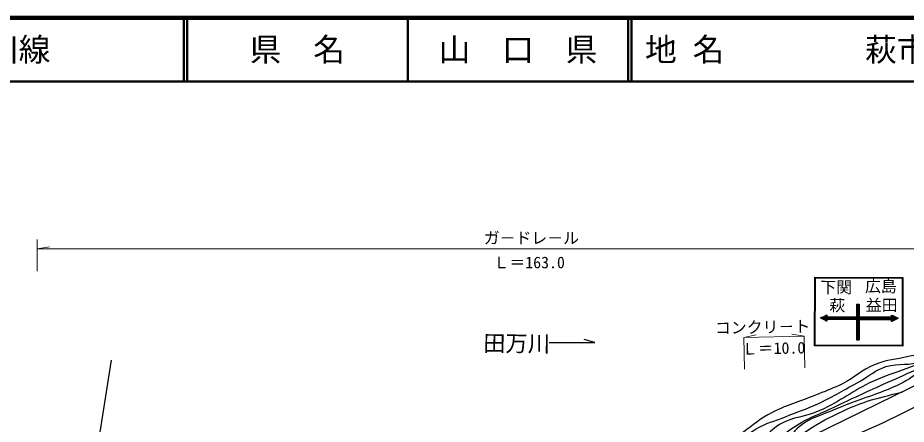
# Model space of a CAD drawing. Units: millimetres, scale not verified. Extents: x 40000 to 680000, y 20000 to 380000.
# Drawn here: x 271598 to 411515, y 316056 to 380000 of the extents above; entities that cross this region are included whole.
import ezdxf
from ezdxf.enums import TextEntityAlignment as Align

# ---------------------------------------------------------------- set-up
doc = ezdxf.new("R2010")
doc.units = ezdxf.units.MM
doc.header["$LTSCALE"] = 1000
for name, color, linetype, lineweight in [('M-BGD', 7, 'Continuous', 25), ('M-STR-HTXT', 7, 'Continuous', 13), ('M-TTL', 2, 'Continuous', 140), ('M-TTL-LINE', 7, 'Continuous', 50)]:
    doc.layers.add(name, color=color, linetype=linetype, lineweight=lineweight)
doc.layers.add('M-TTL-TXT', color=7, linetype='Continuous')
doc.styles.add('ＭＳ ゴシック', font='')
doc.styles.get('ＭＳ ゴシック').set_extended_font_data('MS Gothic')

msp = doc.modelspace()

# ---------------------------------------------------------------- linework, layer by layer
at = {"layer": 'M-BGD'}
for p, q in [((397092, 328387), (397131, 339209)), ((397131, 339209), (410993, 339159)), ((397142, 328437), (397181, 339159)), ((397181, 339159), (410943, 339109)), ((397192, 328486), (397231, 339109)), ((397231, 339109), (410893, 339059)), ((410893, 339059), (410854, 328437)), ((410943, 339109), (410904, 328386)), ((410993, 339159), (410954, 328336)), ((403706, 334957), (403698, 332957)), ((403706, 334957), (404106, 334955)), ((403756, 334956), (403735, 329344)), ((403806, 334956), (403785, 329344)), ((403856, 334956), (403835, 329343)), ((403906, 334956), (403885, 329343)), ((403906, 334956), (403885, 329343)), ((403956, 334956), (403935, 329343)), ((404006, 334956), (403985, 329343)), ((404056, 334955), (404035, 329343)), ((404106, 334955), (404085, 329343)), ((398428, 332976), (398628, 333075)), ((398528, 333025), (399028, 333024)), ((398628, 333075), (398828, 333174)), ((398628, 333075), (399028, 333074)), ((398728, 333125), (399028, 333124)), ((398828, 333174), (398929, 333224)), ((398828, 333174), (399028, 333174)), ((398929, 333224), (399029, 333274)), ((398929, 333224), (399029, 333224)), ((399029, 333274), (399028, 332974)), ((409220, 332937), (409221, 333237)), ((409221, 333237), (409321, 333186)), ((409221, 333187), (409321, 333186)), ((409221, 333137), (409421, 333136)), ((409221, 333087), (409521, 333085)), ((409221, 333037), (409621, 333035)), ((409321, 333186), (409421, 333136)), ((409421, 333136), (409621, 333035)), ((409621, 333035), (409820, 332934)), ((398027, 332777), (398227, 332877)), ((398027, 332777), (399027, 332774)), ((398227, 332677), (398027, 332777)), ((398127, 332827), (399027, 332824)), ((398127, 332727), (399027, 332724)), ((398227, 332877), (398428, 332976)), ((398227, 332877), (399027, 332874)), ((398227, 332677), (399027, 332674)), ((398426, 332576), (398227, 332677)), ((398326, 332626), (399026, 332624)), ((398328, 332926), (399028, 332924)), ((398426, 332576), (399026, 332574)), ((398626, 332475), (398426, 332576)), ((398428, 332976), (399028, 332974)), ((398526, 332526), (399026, 332524)), ((398826, 332374), (398626, 332475)), ((398626, 332475), (399026, 332474)), ((398726, 332425), (399026, 332424)), ((398826, 332374), (399026, 332374)), ((398925, 332324), (398826, 332374)), ((399025, 332274), (398925, 332324)), ((398925, 332324), (399025, 332324)), ((399026, 332574), (399025, 332274)), ((399028, 332974), (399026, 332574)), ((399026, 332624), (403697, 332607)), ((399026, 332574), (403697, 332557)), ((399027, 332874), (403698, 332857)), ((399027, 332824), (403698, 332807)), ((399027, 332774), (403698, 332757)), ((399027, 332724), (403697, 332707)), ((399027, 332674), (403697, 332657)), ((399028, 332974), (403698, 332957)), ((399028, 332924), (403698, 332907)), ((403698, 332957), (403685, 329344)), ((403697, 332707), (403797, 332706)), ((403697, 332657), (403797, 332656)), ((403697, 332607), (403797, 332606)), ((403697, 332557), (403797, 332556)), ((403698, 332957), (403798, 332956)), ((403698, 332907), (403798, 332906)), ((403698, 332857), (403798, 332856)), ((403698, 332807), (403798, 332806)), ((403698, 332757), (403798, 332756)), ((403797, 332706), (403897, 332706)), ((403797, 332656), (403897, 332656)), ((403797, 332606), (403897, 332606)), ((403797, 332556), (403897, 332556)), ((403798, 332956), (403898, 332956)), ((403798, 332906), (403898, 332906)), ((403798, 332856), (403898, 332856)), ((403798, 332806), (403898, 332806)), ((403798, 332756), (403898, 332756)), ((403897, 332706), (403997, 332706)), ((403897, 332656), (403997, 332656)), ((403897, 332606), (403997, 332606)), ((403897, 332556), (403997, 332556)), ((403898, 332956), (403998, 332956)), ((403898, 332906), (403998, 332906)), ((403898, 332856), (403998, 332856)), ((403898, 332806), (403998, 332806)), ((403898, 332756), (403998, 332756)), ((403997, 332706), (404097, 332705)), ((403997, 332656), (404097, 332655)), ((403997, 332606), (404097, 332605)), ((403997, 332556), (404097, 332555)), ((403998, 332956), (404098, 332955)), ((403998, 332906), (404098, 332905)), ((403998, 332856), (404098, 332855)), ((403998, 332806), (404098, 332805)), ((403998, 332756), (404098, 332755)), ((404097, 332705), (409219, 332687)), ((404097, 332655), (409219, 332637)), ((404097, 332605), (409219, 332587)), ((404097, 332555), (409219, 332537)), ((404098, 332955), (409220, 332937)), ((404098, 332905), (409220, 332887)), ((404098, 332855), (409220, 332837)), ((404098, 332805), (409220, 332787)), ((404098, 332755), (409220, 332737)), ((409218, 332237), (409219, 332537)), ((409218, 332387), (409518, 332385)), ((409218, 332337), (409418, 332336)), ((409218, 332287), (409318, 332286)), ((409318, 332286), (409218, 332237)), ((409219, 332537), (409220, 332937)), ((409219, 332687), (410119, 332683)), ((409219, 332637), (410019, 332634)), ((409219, 332587), (409919, 332584)), ((409219, 332537), (409819, 332534)), ((409219, 332487), (409719, 332485)), ((409219, 332437), (409619, 332435)), ((409220, 332937), (409820, 332934)), ((409220, 332887), (409920, 332884)), ((409220, 332837), (410020, 332834)), ((409220, 332787), (410120, 332783)), ((409220, 332737), (410220, 332733)), ((409221, 332987), (409721, 332985)), ((409418, 332336), (409318, 332286)), ((409619, 332435), (409418, 332336)), ((409819, 332534), (409619, 332435)), ((410019, 332634), (409819, 332534)), ((409820, 332934), (410020, 332834)), ((410220, 332733), (410019, 332634)), ((410020, 332834), (410220, 332733)), ((355306, 328932), (362498, 328932)), ((362498, 328932), (360809, 329368)), ((403685, 329344), (404085, 329343)), ((410954, 328336), (397092, 328387)), ((410904, 328386), (397142, 328437)), ((410854, 328437), (397192, 328486)), ((277425, 268659), (286335, 326151)), ((420817, 326003), (396657, 314152)), ((407745, 316197), (421089, 322847)), ((400200, 312923), (407745, 316197))]:
    msp.add_line(p, q, dxfattribs=at)
for points, knots in [([(436329, 330319), (434869, 330409), (434489, 330436), (433311, 330530), (431801, 330652), (430953, 330712), (429449, 330900), (427468, 331149), (426392, 331656), (424395, 331675), (422999, 331688), (422211, 331451), (420879, 331031), (419274, 330525), (418561, 329791), (417139, 328891), (416375, 328407), (416089, 327904), (415266, 327530), (414016, 326962), (413186, 327016), (411852, 326693), (409817, 326201), (408579, 326237), (406637, 325455), (404459, 324578), (403563, 323442), (401452, 322412), (400030, 321719), (399188, 321427), (397726, 320822), (394880, 319645), (393157, 319276), (390407, 317888), (386674, 316003), (385266, 313505), (381250, 312342), (378539, 311556), (376808, 312344), (374050, 311745), (370889, 311058), (369721, 308109), (366495, 308351), (364309, 308515), (363512, 310157), (361376, 310651), (357939, 311446), (355797, 310717), (352381, 309835), (350201, 309273), (349278, 308113), (347112, 307499), (345711, 307101), (344876, 306969), (343419, 306977), (340951, 306992), (339563, 307228), (337142, 307707), (334839, 308163), (333606, 308666), (331361, 309355), (330148, 309726), (329498, 310030), (328273, 310360), (326634, 310800), (326011, 310860), (323998, 311136)], [0, 0, 0, 0, 1, 1, 1, 2, 2, 2, 3, 3, 3, 4, 4, 4, 5, 5, 5, 6, 6, 6, 7, 7, 7, 8, 8, 8, 9, 9, 9, 10, 10, 10, 11, 11, 11, 12, 12, 12, 13, 13, 13, 14, 14, 14, 15, 15, 15, 16, 16, 16, 17, 17, 17, 18, 18, 18, 19, 19, 19, 20, 20, 20, 21, 21, 21, 22, 22, 22, 22]), ([(323945, 309534), (325370, 309351), (325779, 309268), (326946, 309051), (329637, 308550), (331061, 307903), (333721, 307257), (335512, 306823), (336514, 306537), (338343, 306304), (340530, 306027), (341787, 306021), (343986, 306184), (345936, 306329), (347065, 306408), (348922, 307018), (350413, 307508), (350974, 308506), (352511, 308826), (354228, 309183), (355247, 308777), (356998, 308680), (358864, 308576), (359921, 308594), (361766, 308299), (363571, 308011), (364497, 307079), (366319, 307220), (368179, 307364), (369031, 308281), (370801, 308871), (372981, 309597), (374189, 310081), (376439, 310548), (378767, 311031), (380237, 310565), (382468, 311389), (383490, 311766), (383853, 312375), (384735, 313015), (385962, 313906), (386550, 314554), (387858, 315320), (389542, 316305), (390670, 316486), (392477, 317223), (394466, 318033), (395629, 318372), (397581, 319270), (400263, 320503), (401650, 321427), (404243, 322838), (405847, 323712), (406578, 324589), (408328, 325112), (410475, 325753), (411894, 325194), (414002, 325953), (415666, 326552), (416349, 327405), (417835, 328363), (419226, 329259), (419821, 330122), (421376, 330686), (422662, 331152), (423487, 331111), (424855, 331086), (426307, 331058), (427091, 330716), (428525, 330484), (430519, 330162), (431614, 329766), (433632, 329676), (434313, 329645), (434562, 329624), (435376, 329647)], [0, 0, 0, 0, 1, 1, 1, 2, 2, 2, 3, 3, 3, 4, 4, 4, 5, 5, 5, 6, 6, 6, 7, 7, 7, 8, 8, 8, 9, 9, 9, 10, 10, 10, 11, 11, 11, 12, 12, 12, 13, 13, 13, 14, 14, 14, 15, 15, 15, 16, 16, 16, 17, 17, 17, 18, 18, 18, 19, 19, 19, 20, 20, 20, 21, 21, 21, 22, 22, 22, 23, 23, 23, 24, 24, 24, 25, 25, 25, 25]), ([(435463, 329127), (432678, 329345), (431979, 329399), (429747, 329578), (427672, 329744), (426498, 330280), (424434, 330008), (422392, 329739), (421271, 329321), (419380, 328505), (418136, 327968), (417651, 327268), (416432, 326676), (414610, 325790), (413484, 325536), (411591, 324813), (409551, 324032), (408350, 323735), (406360, 322834), (402929, 321278), (401348, 319718), (397899, 318201), (395504, 317147), (393852, 317282), (391570, 316001), (389992, 315114), (389570, 313952), (388008, 313037), (385626, 311640), (384264, 310762), (381591, 310070), (380040, 309668), (379095, 309834), (377529, 309496), (375283, 309012), (374134, 308318), (371891, 307820), (368559, 307079), (366662, 306571), (363248, 306518), (360954, 306483), (359685, 306904), (357392, 306998), (354761, 307106), (353258, 307268), (350651, 306897), (348336, 306568), (347163, 305782), (344858, 305386), (343189, 305099), (342238, 304940), (340545, 304949), (337698, 304964), (336076, 305003), (333280, 305539), (331036, 305969), (329966, 307066), (327689, 307262), (326371, 307375), (325801, 307390), (324303, 307228)], [0, 0, 0, 0, 1, 1, 1, 2, 2, 2, 3, 3, 3, 4, 4, 4, 5, 5, 5, 6, 6, 6, 7, 7, 7, 8, 8, 8, 9, 9, 9, 10, 10, 10, 11, 11, 11, 12, 12, 12, 13, 13, 13, 14, 14, 14, 15, 15, 15, 16, 16, 16, 17, 17, 17, 18, 18, 18, 19, 19, 19, 20, 20, 20, 20]), ([(318770, 293811), (320489, 293838), (321106, 293951), (322579, 294209), (325910, 294794), (327599, 295904), (330610, 297445), (333075, 298706), (334095, 300032), (336544, 301326), (338203, 302203), (339132, 302759), (340939, 303268), (345271, 304489), (347809, 304768), (352270, 305369), (355434, 305795), (357219, 306153), (360411, 306097), (362221, 306066), (363204, 305598), (365014, 305562), (368055, 305502), (369702, 306306), (372719, 306690), (374754, 306950), (375924, 306896), (377937, 307290), (380438, 307780), (381804, 308280), (384163, 309248), (386146, 310062), (387201, 310677), (388996, 311849), (390992, 313152), (391797, 314321), (393804, 315607), (396172, 317125), (397723, 317584), (400261, 318797), (403222, 320213), (404893, 320983), (407884, 322335), (409886, 323239), (411012, 323733), (413028, 324605), (415260, 325571), (416404, 326427), (418755, 327049), (420574, 327531), (421650, 327575), (423526, 327728), (425861, 327918), (426732, 327844), (429525, 327703)], [0, 0, 0, 0, 1, 1, 1, 2, 2, 2, 3, 3, 3, 4, 4, 4, 5, 5, 5, 6, 6, 6, 7, 7, 7, 8, 8, 8, 9, 9, 9, 10, 10, 10, 11, 11, 11, 12, 12, 12, 13, 13, 13, 14, 14, 14, 15, 15, 15, 16, 16, 16, 17, 17, 17, 18, 18, 18, 18]), ([(423425, 326580), (420911, 326675), (419867, 326588), (417665, 326090), (414361, 325344), (413053, 323493), (409962, 322106), (406301, 320463), (404053, 320018), (400376, 318409), (398098, 317411), (396588, 317190), (394639, 315644), (393571, 314797), (393412, 313899), (392496, 312890), (390710, 310924), (389640, 310442), (387037, 308833)], [0, 0, 0, 0, 1, 1, 1, 2, 2, 2, 3, 3, 3, 4, 4, 4, 5, 5, 5, 6, 6, 6, 6]), ([(319095, 290808), (320828, 290330), (321621, 290261), (323262, 290273), (326261, 290294), (327803, 291500), (330532, 292743), (332511, 293645), (333323, 294673), (335146, 295860), (337623, 297472), (338898, 298578), (341534, 299915), (343429, 300877), (344486, 301519), (346551, 302023), (348996, 302620), (350466, 302320), (352977, 302498), (356826, 302771), (358980, 303381), (362833, 303172), (364929, 303059), (366065, 302469), (368164, 302500), (371698, 302552), (373354, 304579), (376865, 304986), (378905, 305222), (380176, 304251), (382122, 304908), (383894, 305506), (384641, 306382), (386270, 307301), (387347, 307910), (388012, 308149), (389037, 308841), (392085, 310897), (392945, 313143), (396035, 315134), (398082, 316452), (399306, 317079), (401512, 318107), (405026, 319745), (406527, 320013), (410955, 321165)], [0, 0, 0, 0, 1, 1, 1, 2, 2, 2, 3, 3, 3, 4, 4, 4, 5, 5, 5, 6, 6, 6, 7, 7, 7, 8, 8, 8, 9, 9, 9, 10, 10, 10, 11, 11, 11, 12, 12, 12, 13, 13, 13, 14, 14, 14, 15, 15, 15, 15])]:
    msp.add_open_spline(points, degree=3, knots=knots, dxfattribs=at)
at = {"layer": 'M-STR-HTXT'}
for p, q in [((274632, 340134), (274632, 345134)), ((274632, 343634), (276601, 343981)), ((274632, 343634), (423058, 343634)), ((395450, 329907), (393474, 330216)), ((385930, 329721), (387892, 330106)), ((385930, 329721), (395450, 329907)), ((386028, 324722), (385930, 329721)), ((395548, 324908), (395450, 329907))]:
    msp.add_line(p, q, dxfattribs=at)
at = {"layer": 'M-TTL'}
msp.add_line((680000, 380000), (40000, 380000), dxfattribs=at)
at = {"layer": 'M-TTL-LINE'}
for p, q in [((297750, 380000), (297750, 370000)), ((298250, 380000), (298250, 370000)), ((333000, 380000), (333000, 370000)), ((367750, 380000), (367750, 370000)), ((368250, 380000), (368250, 370000)), ((40000, 370000), (680000, 370000))]:
    msp.add_line(p, q, dxfattribs=at)

# ---------------------------------------------------------------- texts
at = {"layer": 'M-BGD', "style": 'ＭＳ ゴシック'}
for s, height, rotation, p in [('下関', 1833, 359.791, (400488, 337609)), ('広島', 1833, 359.791, (407528, 337761)), ('萩', 1833, 359.791, (400679, 334754)), ('益田', 1833, 359.791, (407647, 334793)), ('田万川', 2566, 359.579, (350166, 328775))]:
    msp.add_text(s, height=height, rotation=rotation, dxfattribs=at).set_placement(p, align=Align.MIDDLE_CENTER)
at = {"layer": 'M-STR-HTXT', "style": 'ＭＳ ゴシック'}
for s, p in [('ガ－ドレ－ル', (352486, 345360)), ('Ｌ＝163.0', (352136, 341509))]:
    msp.add_text(s, height=1833, dxfattribs=at).set_placement(p, align=Align.MIDDLE_CENTER)
for s, p in [('コンクリ－ト', (388893, 331342)), ('Ｌ＝10.0', (390619, 328010))]:
    msp.add_text(s, height=1833, rotation=1.122, dxfattribs=at).set_placement(p, align=Align.MIDDLE_CENTER)
at = {"layer": 'M-TTL-TXT', "style": 'ＭＳ ゴシック'}
for s, p in [('主要地方道津和野田万川線', (216734, 375000)), ('地 名', (370380, 375000)), ('萩市大字下田万', (405024, 375000))]:
    msp.add_text(s, height=3666, dxfattribs=at).set_placement(p, align=Align.MIDDLE_LEFT)
for s, p in [('県\u3000名', (315625, 375000)), ('山\u3000口\u3000県', (350375, 375000))]:
    msp.add_text(s, height=3666, dxfattribs=at).set_placement(p, align=Align.MIDDLE_CENTER)

doc.saveas('drawing.dxf')
